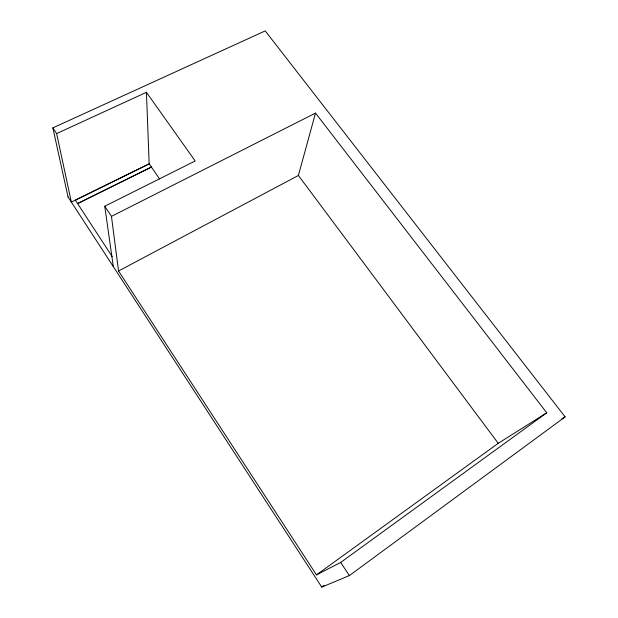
<?xml version="1.0" encoding="UTF-8"?>
<svg xmlns="http://www.w3.org/2000/svg" width="618" height="618" viewBox="0 0 618 618"><rect width="100%" height="100%" fill="white"/><g stroke="black" fill="none" stroke-linecap="round" stroke-linejoin="round"><path stroke-width="0.93" d="M118.548 271.001L298.394 175.458L315.504 113.094L546.745 412.793L340.68 562.45L316.478 574.879L118.548 271.001L111.464 216.37L104.751 206.234L195.172 160.989L146.427 92.306L56.64 133.588L71.348 202.063L149.17 163.809L159.606 179.027M68.042 196.972L321.739 587.1L349.379 575.582L565.138 416.88L265.222 30.9L52.862 127.88L68.065 197.08M321.739 587.1L324.079 585.393M316.478 574.879L498.232 443.322L546.745 412.793M561.855 418.819L565.138 416.88M111.464 216.37L315.504 113.094M112.198 256.609L75.388 200.193L149.177 163.924L146.427 92.306M298.394 175.458L498.232 443.322M52.862 127.88L56.64 133.588M340.68 562.45L349.379 575.582M104.751 206.234L113.303 266.567M151.41 167.053L77.605 203.592L151.41 167.053"/></g></svg>
